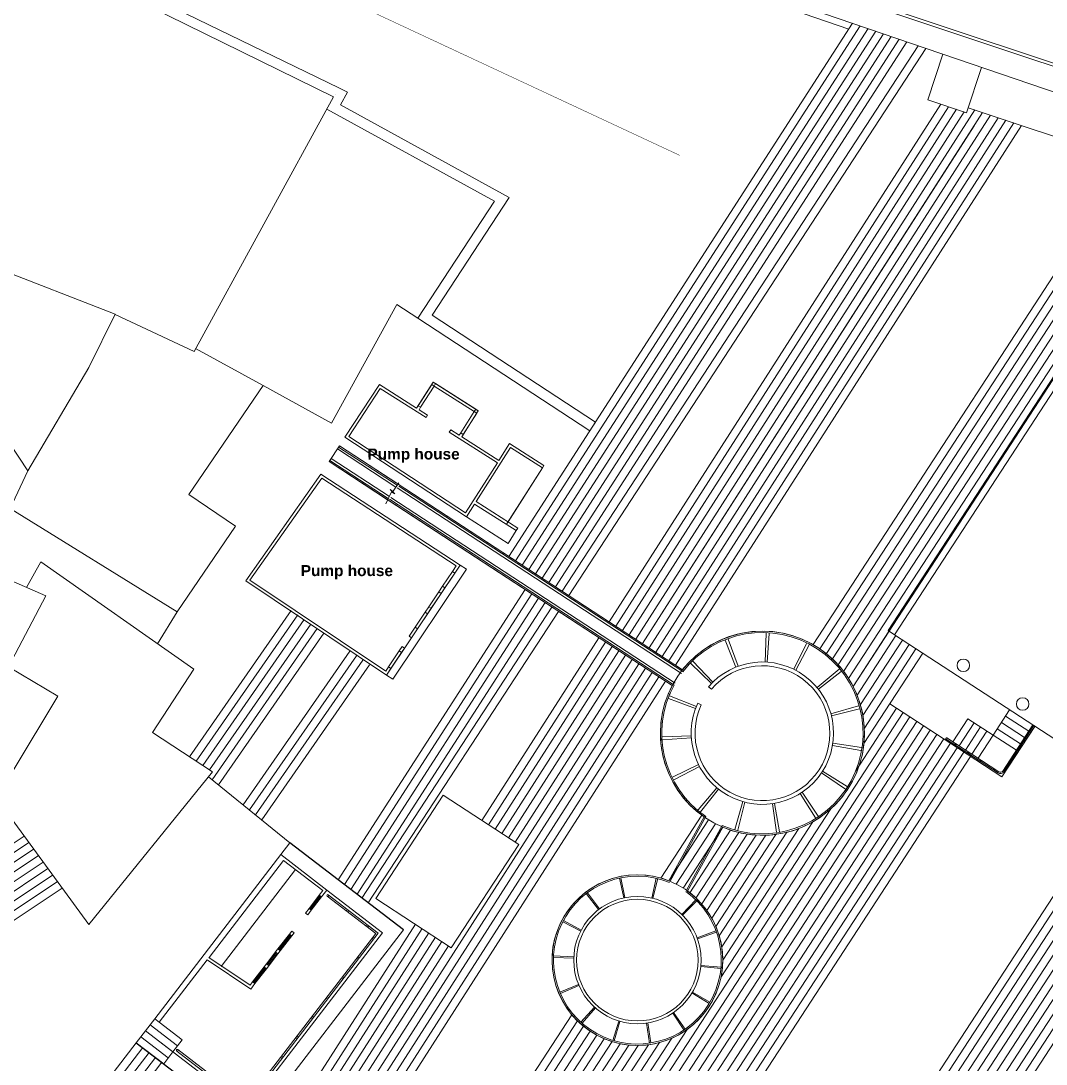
# Model space of a CAD drawing. Header units: millimetres. Extents: x 4203764 to 12476749, y 34048 to 3000914.
# Drawn here: x 11824106 to 11877294, y 2011205 to 2065318 of the extents above; entities that cross this region are included whole.
import ezdxf

# ---------------------------------------------------------------- set-up
doc = ezdxf.new("R2010")
doc.units = ezdxf.units.MM
doc.header["$MEASUREMENT"] = 0
for name, color, linetype, lineweight in [('2', 240, 'Continuous', 25), ('BANK SYMBOL', 7, 'Continuous', 25), ('building property', 253, 'Continuous', 15), ('outer profile and ghats', 1, 'Continuous', 9), ('streets', 254, 'Continuous', 9), ('wall', 22, 'Continuous', 9)]:
    doc.layers.add(name, color=color, linetype=linetype, lineweight=lineweight)
doc.styles.get("Standard").update_dxf_attribs({"font": 'arial.ttf'})

msp = doc.modelspace()

# ---------------------------------------------------------------- linework, layer by layer
at = {"layer": '2', "const_width": 23.31871}
msp.add_lwpolyline([(11793480.62484, 2088368.74618), (11804517.09724, 2087595.4793), (11826504.95018, 2073164.73233), (11858280.66024, 2058344.21718)], dxfattribs=at)
at = {"layer": 'BANK SYMBOL'}
for points in [[(11843957.30639, 2018164.96457), (11838064.5549, 2022692.0063)], [(11830095.20023, 2012318.47113), (11835987.95172, 2007791.42939)]]:
    msp.add_lwpolyline(points, dxfattribs=at)
at = {"layer": 'building property'}
for p, q in [((11881719.06215, 2053061.66159), (11869094.15183, 2033690.86008)), ((11882046.90377, 2052847.99098), (11869421.99344, 2033477.18946)), ((11845417.14998, 2046457.7625), (11845497.5913, 2046584.37833)), ((11845497.5913, 2046584.37833), (11845624.20713, 2046503.93701)), ((11842707.87129, 2046455.88878), (11844637.2189, 2045230.13944)), ((11842752.25145, 2046249.97161), (11845125.49633, 2044742.20633)), ((11845417.14998, 2046457.7625), (11844717.66023, 2045356.75527)), ((11844844.27606, 2045276.31395), (11845543.76581, 2046377.32118)), ((11845417.14998, 2046457.7625), (11845543.76581, 2046377.32118)), ((11845543.76581, 2046377.32118), (11845624.20713, 2046503.93701)), ((11845543.76581, 2046377.32118), (11847629.29322, 2045052.348)), ((11845624.20713, 2046503.93701), (11847709.73454, 2045178.96383)), ((11844717.66023, 2045356.75527), (11844637.2189, 2045230.13944)), ((11844717.66023, 2045356.75527), (11844844.27606, 2045276.31395)), ((11844844.27606, 2045276.31395), (11844763.83473, 2045149.69812)), ((11844763.83473, 2045149.69812), (11845205.93765, 2044868.82216)), ((11846929.80346, 2043951.34077), (11847629.29322, 2045052.348)), ((11847755.90905, 2044971.90668), (11847056.4193, 2043870.89945)), ((11847629.29322, 2045052.348), (11847709.73454, 2045178.96383)), ((11847755.90905, 2044971.90668), (11847629.29322, 2045052.348)), ((11847836.35037, 2045098.52251), (11847709.73454, 2045178.96383)), ((11847755.90905, 2044971.90668), (11847836.35037, 2045098.52251)), ((11845205.93765, 2044868.82216), (11845125.49633, 2044742.20633)), ((11846407.25923, 2044105.60089), (11846326.81791, 2043978.98506)), ((11846326.81791, 2043978.98506), (11848824.88427, 2042391.91844)), ((11846407.25923, 2044105.60089), (11846849.36214, 2043824.72494)), ((11846929.80346, 2043951.34077), (11846849.36214, 2043824.72494)), ((11847056.4193, 2043870.89945), (11846929.80346, 2043951.34077)), ((11847056.4193, 2043870.89945), (11846975.97797, 2043744.28362)), ((11846975.97797, 2043744.28362), (11848905.32559, 2042518.53427)), ((11840098.41986, 2042458.10708), (11840633.15708, 2043277.34542)), ((11843554.71506, 2041136.71703), (11840526.20964, 2043113.49775)), ((11843620.66599, 2041237.75642), (11840592.16056, 2043214.53714)), ((11858427.54973, 2031662.50332), (11840633.15708, 2043277.34542)), ((11851159.02696, 2042137.41993), (11849507.51611, 2043186.65456)), ((11857892.81251, 2030843.26498), (11840098.41986, 2042458.10708)), ((11843167.92181, 2040544.13463), (11840139.41638, 2042520.91535)), ((11843233.87274, 2040645.17402), (11840205.36731, 2042621.95474)), ((11851239.46828, 2042264.03576), (11851159.02696, 2042137.41993)), ((11839673.95548, 2041807.81102), (11835769.40711, 2036277.58775)), ((11851159.02696, 2042137.41993), (11849297.7541, 2039207.74891)), ((11843423.32891, 2040931.63332), (11843717.40249, 2041356.62888)), ((11843041.29137, 2040259.79843), (11843338.22987, 2040887.79387)), ((11843501.38001, 2040786.49647), (11843256.68105, 2041004.14997)), ((11843256.68105, 2041004.14997), (11843423.32891, 2040931.63332)), ((11843338.22987, 2040887.79387), (11843501.38001, 2040786.49647)), ((11849805.82171, 2038884.96439), (11847646.24326, 2040256.98354)), ((11849886.26303, 2039011.58022), (11847726.68458, 2040383.59937)), ((11849381.22617, 2038216.64472), (11847221.64772, 2039588.66387)), ((11849381.22617, 2038216.64472), (11847221.64772, 2039588.66387)), ((11849805.82171, 2038884.96439), (11849886.26303, 2039011.58022)), ((11849805.82171, 2038884.96439), (11849381.22617, 2038216.64472)), ((11849805.82171, 2038884.96439), (11849381.22617, 2038216.64472)), ((11843400.47719, 2031166.59316), (11847225.92887, 2036872.70089)), ((11846900.88998, 2037090.61136), (11847225.92887, 2036872.70089)), ((11835769.40711, 2036277.58775), (11843073.1359, 2031381.06934)), ((11845982.71265, 2035990.42787), (11846497.73534, 2036758.64432)), ((11846107.3109, 2035906.89553), (11846622.33358, 2036675.11198)), ((11846497.73534, 2036758.64432), (11846622.33358, 2036675.11198)), ((11845982.71265, 2035990.42787), (11846107.3109, 2035906.89553)), ((11845273.70005, 2034932.85281), (11845788.72273, 2035701.06926)), ((11845398.2983, 2034849.32047), (11845913.32098, 2035617.53692)), ((11845788.72273, 2035701.06926), (11845913.32098, 2035617.53692)), ((11838128.25286, 2034737.54059), (11832857.51057, 2027152.16101)), ((11844564.68745, 2033875.27775), (11845079.71013, 2034643.4942)), ((11845079.71013, 2034643.4942), (11845204.30838, 2034559.96186)), ((11845273.70005, 2034932.85281), (11845398.2983, 2034849.32047)), ((11838466.64568, 2034502.40649), (11833202.71867, 2026926.8351)), ((11838805.03851, 2034267.27239), (11833547.92677, 2026701.5092)), ((11844689.28569, 2033791.74541), (11845204.30838, 2034559.96186)), ((11839143.43134, 2034032.1383), (11833893.13488, 2026476.1833)), ((11839481.82416, 2033797.0042), (11834033.47692, 2025956.02475)), ((11839820.21699, 2033561.8701), (11834354.58671, 2025696.01781)), ((11839820.21699, 2033561.8701), (11834354.58671, 2025696.01781)), ((11844564.68745, 2033875.27775), (11844689.28569, 2033791.74541)), ((11869094.15183, 2033690.86008), (11869421.99344, 2033477.18946)), ((11844248.22727, 2033403.24046), (11844372.82552, 2033319.70812)), ((11869421.99344, 2033477.18946), (11882388.42306, 2025026.32536)), ((11841173.7883, 2032621.33371), (11835639.02587, 2024655.99001)), ((11843182.43631, 2031813.48882), (11843734.67686, 2032637.22007)), ((11843307.03455, 2031729.95648), (11843859.2751, 2032553.68772)), ((11843734.67686, 2032637.22007), (11843859.2751, 2032553.68772)), ((11843885.04317, 2032861.50897), (11844009.64141, 2032777.97662)), ((11841512.18112, 2032386.19961), (11835960.13566, 2024395.98307)), ((11841850.57395, 2032151.06552), (11836281.24545, 2024135.97612)), ((11842188.96678, 2031915.93142), (11836602.35525, 2023875.96917)), ((11843073.1359, 2031381.06934), (11843307.03455, 2031729.95648)), ((11843182.43631, 2031813.48882), (11843307.03455, 2031729.95648)), ((11843073.1359, 2031381.06934), (11843400.47719, 2031166.59316)), ((11859773.56391, 2030777.41052), (11859928.13311, 2030657.05398)), ((11859225.35592, 2029926.10797), (11859402.58127, 2029843.1902)), ((11872292.07207, 2027869.80649), (11869182.09602, 2029896.73184)), ((11874545.54541, 2028269.51168), (11875400.22785, 2029580.87814)), ((11875186.55724, 2029253.03652), (11876388.64316, 2028469.57762)), ((11872450.72004, 2027922.1082), (11873234.17894, 2029124.19412)), ((11872778.56165, 2027708.43759), (11873562.02056, 2028910.52351)), ((11873106.40327, 2027494.76697), (11873889.86218, 2028696.8529)), ((11873234.17894, 2029124.19412), (11874545.54541, 2028269.51168)), ((11874972.88663, 2028925.19491), (11876174.97255, 2028141.736)), ((11875002.22942, 2026103.46277), (11876711.59431, 2028726.19569)), ((11873434.24488, 2027281.09636), (11874217.70379, 2028483.18229)), ((11873762.0865, 2027067.42575), (11874545.54541, 2028269.51168)), ((11874545.54541, 2028269.51168), (11875747.63133, 2027486.05277)), ((11874759.21602, 2028597.35329), (11875961.30194, 2027813.89438)), ((11872292.07207, 2027869.80649), (11875002.22942, 2026103.46277)), ((11838064.5549, 2022692.0063), (11833837.99373, 2026114.31014)), ((11859549.48963, 2024026.20399), (11857725.63185, 2020716.29586)), ((11860517.80942, 2023492.631), (11858693.95165, 2020182.72287)), ((11813728.52706, 2016021.53714), (11824272.25316, 2023030.6635)), ((11813990.20481, 2015694.26291), (11824519.00259, 2022693.46541)), ((11814251.88256, 2015366.98868), (11824765.75203, 2022356.26732)), ((11814513.56031, 2015039.71445), (11825012.50146, 2022019.06923)), ((11814775.23807, 2014712.44022), (11825259.25089, 2021681.87114)), ((11831048.8069, 2013559.76013), (11837587.75157, 2022071.3618)), ((11833868.815, 2016738.04146), (11837734.27799, 2021769.63032)), ((11837587.75157, 2022071.3618), (11839978.62883, 2020234.59655)), ((11837734.27799, 2021769.63032), (11839768.28466, 2020207.02699)), ((11815036.91582, 2014385.16599), (11825506.00032, 2021344.67305)), ((11834489.45951, 2016261.23813), (11838354.92249, 2021292.82699)), ((11815298.59357, 2014057.89177), (11825752.74975, 2021007.47496)), ((11815560.27132, 2013730.61754), (11825999.49919, 2020670.27686)), ((11815821.94908, 2013403.34331), (11826246.24862, 2020333.07877)), ((11839585.97934, 2019969.72413), (11839768.28466, 2020207.02699)), ((11839704.9362, 2019878.33682), (11839978.62883, 2020234.59655)), ((11839585.97934, 2019969.72413), (11839704.9362, 2019878.33682)), ((11838872.04167, 2019040.40703), (11839054.34699, 2019277.70989)), ((11838872.04167, 2019040.40703), (11838990.99853, 2018949.01972)), ((11838990.99853, 2018949.01972), (11839173.30386, 2019186.32259)), ((11839054.34699, 2019277.70989), (11839173.30386, 2019186.32259)), ((11838037.63583, 2017954.27915), (11838156.83667, 2018109.44028)), ((11838037.63583, 2017954.27915), (11838156.5927, 2017862.89184)), ((11838156.5927, 2017862.89184), (11838275.79353, 2018018.05297)), ((11838156.83667, 2018109.44028), (11838275.79353, 2018018.05297)), ((11837322.43083, 2017023.3124), (11837441.63166, 2017178.47352)), ((11837322.43083, 2017023.3124), (11837441.38769, 2016931.92509)), ((11837441.38769, 2016931.92509), (11837560.58853, 2017087.08622)), ((11837441.63166, 2017178.47352), (11837560.58853, 2017087.08622)), ((11831286.72062, 2013376.98552), (11833777.26766, 2016618.87627)), ((11836028.16032, 2015092.35784), (11833777.26766, 2016618.87627)), ((11835995.33996, 2015295.86716), (11833861.46434, 2016743.02656)), ((11836726.42666, 2016247.50677), (11836845.62749, 2016402.66789)), ((11836726.42666, 2016247.50677), (11836845.38352, 2016156.11946)), ((11836845.38352, 2016156.11946), (11836964.58436, 2016311.28059)), ((11836845.62749, 2016402.66789), (11836964.58436, 2016311.28059)), ((11835995.33996, 2015295.86716), (11836130.42249, 2015471.70114)), ((11836119.70766, 2015211.52302), (11836035.51098, 2015087.37274)), ((11836119.70766, 2015211.52302), (11836249.37935, 2015380.31383)), ((11836130.42249, 2015471.70114), (11836249.37935, 2015380.31383)), ((11831286.72062, 2013376.98552), (11831048.8069, 2013559.76013)), ((11832229.34864, 2012159.35016), (11830810.40523, 2013249.43788)), ((11832229.34864, 2012159.35016), (11830810.40523, 2013249.43788)), ((11832467.75031, 2012469.67241), (11831286.72062, 2013376.98552)), ((11832467.75031, 2012469.67241), (11831286.72062, 2013376.98552)), ((11830572.00356, 2012939.11563), (11830095.20023, 2012318.47113)), ((11831752.54531, 2011538.70566), (11830333.60189, 2012628.79338)), ((11831752.54531, 2011538.70566), (11830333.60189, 2012628.79338)), ((11831990.94697, 2011849.02791), (11830572.00356, 2012939.11563)), ((11831990.94697, 2011849.02791), (11830572.00356, 2012939.11563)), ((11831990.94697, 2011849.02791), (11832467.75031, 2012469.67241)), ((11831990.94697, 2011849.02791), (11832467.75031, 2012469.67241)), ((11820738.33512, 2000138.84388), (11830095.20023, 2012318.47113)), ((11821069.34552, 1999884.54877), (11830426.21063, 2012064.17601)), ((11831514.14364, 2011228.3834), (11830095.20023, 2012318.47113)), ((11831514.14364, 2011228.3834), (11830095.20023, 2012318.47113)), ((11821400.35592, 1999630.25365), (11830757.22103, 2011809.8809)), ((11821731.36632, 1999375.95854), (11831088.23143, 2011555.58579)), ((11831514.14364, 2011228.3834), (11831990.94697, 2011849.02791)), ((11831514.14364, 2011228.3834), (11831990.94697, 2011849.02791)), ((11822062.37672, 1999121.66343), (11831419.24183, 2011301.29068))]:
    msp.add_line(p, q, dxfattribs=at)
at = {"layer": 'building property', "ltscale": 50}
for p, q in [((11840098.41986, 2042458.10708), (11840633.15708, 2043277.34542)), ((11843661.66251, 2041300.56469), (11840633.15708, 2043277.34542)), ((11843126.92529, 2040481.32635), (11840098.41986, 2042458.10708)), ((11851159.02696, 2042137.41993), (11849378.19543, 2039334.36474)), ((11858444.17973, 2031562.08078), (11843714.40181, 2041176.57272)), ((11858427.54973, 2031662.50332), (11843735.93628, 2041252.08436)), ((11858050.52104, 2030973.97963), (11843300.7968, 2040601.49103)), ((11858371.36336, 2031465.52264), (11843623.85536, 2041091.58744)), ((11857892.81251, 2030843.26498), (11843209.04511, 2040427.72471)), ((11857991.43556, 2030868.45899), (11843227.25088, 2040505.40907)), ((11843400.47719, 2031166.59316), (11847225.92887, 2036872.70089)), ((11846900.88998, 2037090.61136), (11847225.92887, 2036872.70089)), ((11861202.22944, 2031799.51118), (11860646.06441, 2033189.09305)), ((11861308.77458, 2031840.27463), (11860795.44644, 2033246.24212)), ((11862715.29423, 2032061.44804), (11862772.40606, 2033557.10694)), ((11862829.20805, 2032055.35148), (11862932.11796, 2033548.55607)), ((11864204.08702, 2031685.32037), (11864864.60055, 2033028.44329)), ((11864305.67278, 2031633.41797), (11865007.02667, 2032955.671)), ((11859926.51529, 2030944.80106), (11858853.23939, 2031988.03457)), ((11860007.26913, 2031025.37613), (11858966.46204, 2032101.00199)), ((11865411.182, 2030736.16407), (11866560.88845, 2031694.51285)), ((11865482.8746, 2030647.43021), (11866661.40203, 2031570.10214)), ((11843073.1359, 2031381.06934), (11843400.47719, 2031166.59316)), ((11859108.73435, 2029645.10482), (11857703.92673, 2030161.60542)), ((11859149.73382, 2029751.55936), (11857761.41278, 2030310.85809)), ((11866127.86149, 2029378.09688), (11867567.96616, 2029785.96432)), ((11866157.26463, 2029267.87446), (11867609.18749, 2029631.42692)), ((11858884.44429, 2028239.0788), (11857388.66262, 2028185.34258)), ((11858890.28837, 2028125.15175), (11857396.85303, 2028025.61179)), ((11866212.2347, 2027733.28843), (11867686.50234, 2027474.8599)), ((11866230.20509, 2027845.94096), (11867711.7008, 2027632.80306)), ((11859257.27151, 2026749.45608), (11857912.66345, 2026091.97638)), ((11859308.94865, 2026647.75554), (11857985.11413, 2025949.38639)), ((11865638.27999, 2026309.016), (11866879.97814, 2025473.29111)), ((11865700.51667, 2026404.61998), (11866967.23935, 2025607.33023)), ((11860203.75026, 2025540.2605), (11859242.81077, 2024392.72154)), ((11860292.32501, 2025468.37143), (11859366.99433, 2024291.92745)), ((11864534.64248, 2025241.3268), (11865329.07025, 2023972.80998)), ((11864630.38416, 2025303.35144), (11865463.30596, 2024059.76848)), ((11861560.22578, 2024820.57297), (11861149.11001, 2023381.39466)), ((11861670.38277, 2024790.92562), (11861303.55399, 2023339.82468)), ((11863092.15112, 2024714.83399), (11863301.94474, 2023232.86333)), ((11863204.8432, 2024732.55467), (11863459.94436, 2023257.70529)), ((11859549.48963, 2024026.20399), (11857725.63185, 2020716.29586)), ((11859647.98905, 2024049.54632), (11857795.56425, 2020687.7952)), ((11860484.92669, 2023588.3688), (11858632.50189, 2020226.61768)), ((11860517.80942, 2023492.631), (11858693.95165, 2020182.72287)), ((11855385.79819, 2019830.60437), (11855162.59477, 2020854.83449)), ((11855441.53072, 2019842.24782), (11855235.87876, 2020870.80477)), ((11856832.71627, 2019821.72764), (11857068.46957, 2020843.14209)), ((11856888.08115, 2019808.44549), (11857141.5521, 2020826.27386)), ((11854073.77257, 2019220.49003), (11853434.39979, 2020051.19428)), ((11854119.18901, 2019254.82705), (11853493.83695, 2020096.9416)), ((11858394.18016, 2018970.139), (11859125.22366, 2019721.43289)), ((11858434.64249, 2018930.08297), (11859178.97898, 2019669.12649)), ((11853148.1504, 2018108.3415), (11852215.17391, 2018586.27662)), ((11853174.54457, 2018158.78982), (11852249.37032, 2018653.03139)), ((11859185.14896, 2017758.52062), (11860167.08465, 2018125.49393)), ((11859204.62065, 2017705.01792), (11860193.34171, 2018055.23612)), ((11852788.68262, 2016764.24283), (11851741.03904, 2016815.86695)), ((11852786.37039, 2016707.35401), (11851738.63871, 2016740.90141)), ((11859377.4356, 2016268.4297), (11860421.00668, 2016162.6869)), ((11859382.68723, 2016325.12278), (11860427.28127, 2016237.42794)), ((11853035.57162, 2015338.51616), (11852066.28852, 2014937.62664)), ((11853057.78458, 2015286.09222), (11852096.14441, 2014868.82097)), ((11858919.9593, 2014895.70752), (11859818.33126, 2014354.27427)), ((11858948.92751, 2014944.72311), (11859855.93468, 2014419.17093)), ((11853867.88376, 2014154.91688), (11853162.76952, 2013378.36293)), ((11853910.36376, 2014117.00733), (11853219.15835, 2013328.90696)), ((11857919.88845, 2013849.9977), (11858500.84634, 2012976.66497)), ((11857967.02013, 2013881.93967), (11858562.57015, 2013019.27677)), ((11855126.06755, 2013440.33709), (11854820.29024, 2012436.98154)), ((11855180.67132, 2013424.20905), (11854892.40247, 2012416.35581)), ((11856568.93332, 2013331.75936), (11856721.10944, 2012293.94216)), ((11856625.19349, 2013340.50454), (11856795.12138, 2012306.10055))]:
    msp.add_line(p, q, dxfattribs=at)
at = {"layer": 'building property', "ltscale": 20}
for p, q in [((11869421.99344, 2033477.18946), (11882388.42306, 2025026.32536)), ((11872292.07207, 2027869.80649), (11869182.09602, 2029896.73184)), ((11875002.22942, 2026103.46277), (11876711.59431, 2028726.19569)), ((11875045.55708, 2026408.83791), (11876602.31378, 2028797.41923)), ((11875100.19735, 2026373.22614), (11876656.95404, 2028761.80746)), ((11876443.28343, 2028433.96585), (11876497.9237, 2028398.35408)), ((11872109.1981, 2028066.84473), (11874803.68959, 2026310.71123)), ((11872144.80986, 2028121.485), (11874839.30136, 2026365.3515)), ((11872292.07207, 2027869.80649), (11875002.22942, 2026103.46277)), ((11872379.4965, 2027812.82766), (11872415.10827, 2027867.46793)), ((11872707.33812, 2027599.15705), (11872742.94988, 2027653.79732)), ((11876015.94221, 2027778.28262), (11876070.58248, 2027742.67085)), ((11876229.61282, 2028106.12423), (11876284.25309, 2028070.51246)), ((11873035.17973, 2027385.48644), (11873070.7915, 2027440.12671)), ((11873363.02135, 2027171.81583), (11873398.63312, 2027226.45609)), ((11875802.2716, 2027450.441), (11875856.91187, 2027414.82923)), ((11873690.86296, 2026958.14521), (11873726.47473, 2027012.78548)), ((11838064.5549, 2022692.0063), (11833837.99373, 2026114.31014)), ((11839054.34699, 2019277.70989), (11839585.97934, 2019969.72413)), ((11839090.55126, 2019249.89637), (11839622.1836, 2019941.9106)), ((11839137.09959, 2019214.13611), (11839668.73194, 2019906.15035)), ((11839173.30386, 2019186.32259), (11839704.9362, 2019878.33682)), ((11837441.63166, 2017178.47352), (11838037.63583, 2017954.27915)), ((11837477.83593, 2017150.65999), (11838073.8401, 2017926.46562)), ((11837524.38426, 2017114.89974), (11838120.38843, 2017890.70537)), ((11837560.58853, 2017087.08622), (11838156.5927, 2017862.89184)), ((11836845.62749, 2016402.66789), (11837322.43083, 2017023.3124)), ((11836881.83176, 2016374.85436), (11837358.63509, 2016995.49887)), ((11836928.3801, 2016339.09411), (11837405.18343, 2016959.73862)), ((11836964.58436, 2016311.28059), (11837441.38769, 2016931.92509)), ((11836130.42249, 2015471.70114), (11836726.42666, 2016247.50677)), ((11836166.62675, 2015443.88761), (11836762.63092, 2016219.69324)), ((11836213.17509, 2015408.12736), (11836809.17926, 2016183.93299)), ((11836249.37935, 2015380.31383), (11836845.38352, 2016156.11946))]:
    msp.add_line(p, q, dxfattribs=at)
at = {"layer": 'building property'}
for points in [[(11864683.08124, 2103569.5826), (11873888.81244, 2101139.70719), (11873890.14366, 2097771.01416), (11880363.23714, 2095861.61239), (11883826.66144, 2097501.80523), (11892852.5168, 2094865.04535), (11881763.49133, 2061604.64558), (11853800.23672, 2070927.60154)], [(11846011.12636, 2025163.50857), (11849930.83041, 2022605.02036), (11846433.02123, 2017246.2398), (11842513.31717, 2019804.728)]]:
    msp.add_lwpolyline(points, close=True, dxfattribs=at)
at = {"layer": 'building property', "ltscale": 20}
for points in [[(11864683.08124, 2103569.5826), (11873888.81244, 2101139.70719), (11873890.14366, 2097771.01416), (11880363.23714, 2095861.61239), (11883826.66144, 2097501.80523), (11892852.5168, 2094865.04535), (11881763.49133, 2061604.64558), (11853800.23672, 2070927.60154)], [(11864780.87505, 2103388.62415), (11873738.85018, 2101024.14457), (11873740.18005, 2097658.85177), (11880375.7037, 2095701.53713), (11883839.33102, 2097341.82612), (11892660.94676, 2094764.73159), (11881668.62942, 2061794.39796), (11853989.98911, 2071022.46345)]]:
    msp.add_lwpolyline(points, close=True, dxfattribs=at)
at = {"layer": 'building property'}
for points in [[(11892852.5168, 2094865.04535), (11894089.97026, 2094452.47806), (11882588.3775, 2059954.62483), (11853459.02544, 2069904.17313), (11853800.23672, 2070927.60154)], [(11821223.87407, 2070772.78405), (11840329.07376, 2061373.10505), (11833090.41718, 2048176.54454), (11829002.78598, 2050096.21766)], [(11849418.24247, 2037543.10196), (11867251.75663, 2065193.06782)], [(11849763.31079, 2037317.8673), (11867653.57486, 2065055.82104)], [(11850108.37911, 2037092.63263), (11868055.39309, 2064918.57425)], [(11850453.44743, 2036867.39797), (11868457.21133, 2064781.32747)], [(11850798.51575, 2036642.1633), (11868859.02956, 2064644.08068)], [(11851143.58407, 2036416.92864), (11869260.84779, 2064506.8339)], [(11851488.6524, 2036191.69397), (11869662.66602, 2064369.58711)], [(11851833.72072, 2035966.45931), (11870064.48425, 2064232.34033)], [(11870656.69789, 2064030.06126), (11852187.96298, 2035735.23658)], [(11871059.06778, 2063892.62605), (11852533.02617, 2035510.00527)], [(11873946.43357, 2062906.40482), (11873162.79706, 2060555.96713), (11871149.87153, 2061229.47449), (11871937.70929, 2063592.51343)], [(11853621.16807, 2044059.52651), (11844696.59537, 2049894.64762), (11848669.56363, 2055971.13574), (11839980.36573, 2060737.38673)], [(11854622.4196, 2034146.20628), (11871829.66327, 2061002.02209)], [(11854967.49513, 2033920.9669), (11872232.66052, 2060867.18272)], [(11855312.57067, 2033695.72753), (11872635.65777, 2060732.34335)], [(11856002.72174, 2033245.24878), (11873593.5575, 2060699.74726)], [(11882167.14115, 2058691.1694), (11880691.25773, 2058333.37225), (11873249.02964, 2060814.61293)], [(11855657.64621, 2033470.48815), (11873038.65502, 2060597.50398)], [(11856347.79728, 2033020.00941), (11873996.80816, 2060565.30339)], [(11856692.87281, 2032794.77003), (11874400.05881, 2060430.85952)], [(11857037.94835, 2032569.53066), (11874803.30947, 2060296.41565)], [(11857383.02389, 2032344.29128), (11875206.56013, 2060161.97178)], [(11856347.79728, 2033020.00941), (11873555.04095, 2059875.82522)], [(11857728.09942, 2032119.05191), (11875609.81079, 2060027.52791)], [(11858073.17496, 2031893.81254), (11876013.06145, 2059893.08404)], [(11865558.0985, 2032745.46142), (11882986.62591, 2059486.60542)], [(11865894.00483, 2032496.38552), (11883355.72207, 2059288.45375)], [(11866211.64105, 2032219.27722), (11883724.81823, 2059090.30207)], [(11865204.184, 2032966.90679), (11881932.95776, 2058634.39653)], [(11866510.37817, 2031913.17143), (11884093.91439, 2058892.15039)], [(11866789.15515, 2031576.44015), (11884463.01055, 2058693.99871)], [(11867046.3578, 2031206.6067), (11884832.10672, 2058495.84704)], [(11867396.05552, 2030978.69138), (11885201.20288, 2058297.69536)], [(11824471.5807, 2041973.03386), (11827631.00084, 2047344.57369), (11828994.8992, 2050099.27436), (11822661.78844, 2052553.8183), (11817814.19652, 2050544.78048)], [(11836679.3336, 2046400.7266), (11840228.20158, 2044451.78622), (11843608.10717, 2050606.32992), (11844696.59537, 2049894.64762)], [(11839976.5176, 1959802.10279), (11899253.96622, 2050753.37786)], [(11840368.80081, 1959639.52774), (11899623.06239, 2050555.22618)], [(11840368.80081, 1959639.52774), (11899623.06239, 2050555.22618)], [(11840761.08401, 1959476.95268), (11899992.15855, 2050357.07451)], [(11841153.36722, 1959314.37762), (11900361.25471, 2050158.92283)], [(11841545.65042, 1959151.80256), (11900730.35087, 2049960.77115)], [(11841937.93363, 1958989.2275), (11901099.44703, 2049762.61947)], [(11842330.21683, 1958826.65244), (11901468.54319, 2049564.4678)], [(11842722.50004, 1958664.07738), (11901837.63936, 2049366.31612)], [(11832218.03218, 2034668.45781), (11835245.85986, 2039101.50485), (11832823.78536, 2040755.81263), (11836679.3336, 2046400.7266), (11833171.71105, 2048324.74877)], [(11819830.97671, 2045678.50705), (11821549.97029, 2046390.9274), (11824471.5807, 2041973.03386), (11823557.75455, 2040023.96827), (11832218.03218, 2034668.45781), (11831193.3765, 2033011.50975)], [(11847646.24326, 2040256.98354), (11847221.64772, 2039588.66387), (11840915.90773, 2043722.3036), (11842707.87129, 2046455.88878)], [(11848824.88427, 2042391.91844), (11847176.62958, 2039797.54117), (11841123.60279, 2043765.51829), (11842752.25145, 2046249.97161)], [(11851239.46828, 2042264.03576), (11849461.3416, 2043393.71171), (11848905.32559, 2042518.53427)], [(11849507.51611, 2043186.65456), (11847726.68458, 2040383.59937)], [(11846622.33358, 2036675.11198), (11846900.88998, 2037090.61136), (11839673.95548, 2041807.81102)], [(11846497.73534, 2036758.64432), (11846691.72525, 2037048.00293), (11839713.07827, 2041603.13917), (11835980.58685, 2036316.60946), (11843032.07, 2031589.19992), (11843182.43631, 2031813.48882)], [(11821635.80062, 2037131.17804), (11818297.2954, 2031088.20401), (11823713.68747, 2026429.63807), (11826016.22796, 2030285.70136), (11823464.0595, 2031809.65747), (11825398.19226, 2035493.02188), (11821635.80062, 2037131.17804)], [(11834048.75759, 2026374.60449), (11830929.34364, 2028410.72346), (11833071.2417, 2031692.19511), (11825148.95165, 2037258.08619), (11824405.25954, 2035925.34765)], [(11840563.03959, 2020772.57283), (11850268.247, 2035820.00829)], [(11845788.72273, 2035701.06926), (11845982.71265, 2035990.42787)], [(11845913.32098, 2035617.53692), (11846107.3109, 2035906.89553)], [(11840890.91704, 2020520.68457), (11850613.31532, 2035594.77362)], [(11841218.79448, 2020268.79632), (11850958.38364, 2035369.53896)], [(11841546.67193, 2020016.90807), (11851303.45196, 2035144.3043)], [(11851653.22576, 2034915.99824), (11841800.79155, 2019821.68345)], [(11851998.28895, 2034690.76693), (11842128.52654, 2019569.90464)], [(11845079.71013, 2034643.4942), (11845273.70005, 2034932.85281)], [(11845204.30838, 2034559.96186), (11845398.2983, 2034849.32047)], [(11867279.60562, 2030800.01859), (11869466.72496, 2034155.78537)], [(11844248.22727, 2033403.24046), (11844564.68745, 2033875.27775)], [(11844372.82552, 2033319.70812), (11844689.28569, 2033791.74541)], [(11848024.8058, 2023849.12998), (11854094.61303, 2033322.44413)], [(11848369.88133, 2023623.8906), (11854439.68857, 2033097.20476)], [(11867485.36973, 2030351.26135), (11869492.67002, 2033431.12604)], [(11867658.24499, 2029852.0417), (11869842.36774, 2033203.21072)], [(11843734.67686, 2032637.22007), (11843885.04317, 2032861.50897)], [(11843859.2751, 2032553.68772), (11844009.64141, 2032777.97662)], [(11848714.95687, 2023398.65123), (11854784.7641, 2032871.96538)], [(11849060.03241, 2023173.41185), (11855129.83964, 2032646.72601)], [(11867789.41453, 2029288.83165), (11870192.06547, 2032975.2954)], [(11867843.02096, 2027842.14637), (11870891.46091, 2032519.46476)], [(11867862.85265, 2028637.04243), (11870541.76319, 2032747.38008)], [(11828739.31013, 1989166.88021), (11856165.06625, 2031971.00789)], [(11849405.10794, 2022948.17248), (11855474.91517, 2032421.48664)], [(11849750.18348, 2022722.93311), (11855819.99071, 2032196.24726)], [(11849750.18348, 2022722.93311), (11855819.99071, 2032196.24726)], [(11829138.0889, 1989025.45696), (11856510.14178, 2031745.76851)], [(11829536.86768, 1988884.0337), (11856855.21732, 2031520.52914)], [(11828961.50009, 1986458.42535), (11857545.36839, 2031070.05039)], [(11829568.16575, 1988169.07325), (11857200.29286, 2031295.28976)], [(11837476.67501, 1979721.16049), (11869881.49147, 2029440.9012)], [(11867418.80975, 2026426.79796), (11869531.79375, 2029668.81652)], [(11837826.37273, 1979493.24517), (11870231.18919, 2029212.98588)], [(11838176.07045, 1979265.32985), (11870580.88692, 2028985.07057)], [(11838525.76818, 1979037.41453), (11870930.58464, 2028757.15525)], [(11838875.4659, 1978809.49921), (11871280.28236, 2028529.23993)], [(11839225.16362, 1978581.58389), (11871629.98009, 2028301.32461)], [(11839574.86135, 1978353.66858), (11871979.67781, 2028073.40929)], [(11839924.55907, 1978125.75326), (11872329.37554, 2027845.49397)], [(11840274.25679, 1977897.83794), (11872679.07326, 2027617.57865)], [(11821054.19696, 2027428.33281), (11827627.95871, 2018444.88798), (11834048.75759, 2026374.60449)], [(11840623.95452, 1977669.92262), (11873028.77098, 2027389.66334)], [(11840973.65224, 1977442.0073), (11873378.46871, 2027161.74802)], [(11838799.66799, 1960289.82797), (11881408.07705, 2025665.26539)], [(11839191.95119, 1960127.25291), (11881757.77477, 2025437.35007)], [(11839584.2344, 1959964.67785), (11882107.4725, 2025209.43475)], [(11860423.45018, 2015693.59525), (11866127.43177, 2024445.39565)], [(11857311.93314, 2020857.57524), (11859431.9798, 2024110.43027)], [(11857719.64425, 2020718.67171), (11859777.46073, 2023876.045)], [(11858104.46075, 2020544.64024), (11860140.94985, 2023669.29026)], [(11858467.38053, 2020337.01195), (11860522.70908, 2023490.56793)], [(11858808.76412, 2020096.34), (11860923.36741, 2023340.84308)], [(11860464.42662, 2017285.40202), (11864466.66106, 2023426.15763)], [(11860517.54428, 2016602.43448), (11865185.88819, 2023765.22304)], [(11859128.38577, 2019822.27799), (11861343.98588, 2023221.74372)], [(11859425.40166, 2019513.53126), (11861786.17867, 2023135.74654)], [(11859698.22428, 2019167.66403), (11862252.3263, 2023086.50401)], [(11859944.25528, 2018780.68956), (11862745.95763, 2023079.43061)], [(11860159.35654, 2018346.25861), (11863272.47783, 2023122.81963)], [(11860336.74988, 2017853.97119), (11863840.70373, 2023230.19904)], [(11839978.62883, 2020234.59655), (11842859.85855, 2018021.1234), (11835844.11055, 2008888.87723), (11830572.00356, 2012939.11563), (11831048.8069, 2013559.76013)], [(11840052.32585, 2019988.81546), (11842649.51438, 2017993.55384), (11835816.54099, 2009099.2214), (11832190.48831, 2011884.89662)], [(11839992.72543, 2019911.2349), (11842512.3334, 2017975.5737), (11835798.56084, 2009236.40238), (11832250.08873, 2011962.47718)], [(11826346.63745, 1990015.41974), (11844572.33118, 2018460.75841)], [(11826745.41623, 1989873.99648), (11844917.40671, 2018235.51904)], [(11827144.19501, 1989732.57323), (11845262.48225, 2018010.27966)], [(11827542.97379, 1989591.14998), (11845607.55779, 2017785.04029)], [(11827941.75257, 1989449.72672), (11845952.63332, 2017559.80091)], [(11828340.53135, 1989308.30347), (11846297.70886, 2017334.56154)], [(11828340.53135, 1989308.30347), (11846297.70886, 2017334.56154)], [(11831961.5071, 1981961.61017), (11852689.30521, 2013764.93017)], [(11832366.20732, 1981818.08693), (11852980.98955, 2013448.00306)], [(11832770.90754, 1981674.56369), (11853295.5685, 2013166.20389)], [(11837126.97728, 1979949.07581), (11858669.92898, 2013003.11188)], [(11833175.60776, 1981531.04045), (11853632.04416, 2012918.00155)], [(11833580.30798, 1981387.51721), (11853990.05602, 2012702.84287)], [(11833985.0082, 1981243.99397), (11854369.82982, 2012521.07423)], [(11836777.27956, 1980176.99112), (11857876.43943, 2012550.10329)], [(11834389.70842, 1981100.47073), (11854772.20938, 2012373.99033)], [(11834794.40864, 1980956.94749), (11855198.7822, 2012264.02692)], [(11835199.10886, 1980813.42425), (11855652.14665, 2012195.17076)], [(11835603.80908, 1980669.90101), (11856136.44083, 2012173.77107)], [(11836008.5093, 1980526.37777), (11856658.44294, 2012210.22785)], [(11836413.20952, 1980382.85453), (11857230.16164, 2012322.96638)]]:
    msp.add_lwpolyline(points, dxfattribs=at)
at = {"layer": 'building property', "ltscale": 20}
msp.add_lwpolyline([(11872109.1981, 2028066.84473, -1), (11872144.80986, 2028121.485, 1.8462606911)], format="xyb", dxfattribs=at)
at = {"layer": 'building property', "ltscale": 50}
msp.add_lwpolyline([(11846011.12636, 2025163.50857), (11849930.83041, 2022605.02036), (11846433.02123, 2017246.2398), (11842513.31717, 2019804.728)], close=True, dxfattribs=at)
msp.add_lwpolyline([(11837587.75157, 2022071.3618), (11838064.5549, 2022692.0063), (11843957.30639, 2018164.96457), (11835987.95172, 2007791.42939), (11830095.20023, 2012318.47113)], dxfattribs=at)
at = {"layer": 'building property', "ltscale": 20}
for centre, radius in [((11862574.91985, 2028371.27452), 5294.60725), ((11856089.4747, 2016601.59166), 4428.06966)]:
    msp.add_circle(centre, radius, dxfattribs=at)
at = {"layer": 'building property'}
for centre, radius in [((11872998.2363, 2031889.82096), 326.10417), ((11876074.84383, 2029884.64352), 326.10417), ((11876522.7986, 2028615.69254), 32.61042), ((11872596.83496, 2027787.95276), 32.61042), ((11876095.45738, 2027960.00931), 32.61042), ((11873252.51819, 2027360.61153), 32.61042), ((11875668.11616, 2027304.32608), 32.61042), ((11873908.20142, 2026933.27031), 32.61042), ((11874563.88465, 2026505.92909), 32.61042), ((11875240.77494, 2026648.64285), 32.61042), ((11840022.52564, 2019950.02518), 48.91562), ((11856089.4747, 2016601.59166), 3304.79709), ((11856089.4747, 2016601.59166), 3154.78917), ((11841051.38978, 2019159.61159), 48.91562), ((11842080.25392, 2018369.19799), 48.91562), ((11842390.091, 2017736.16075), 48.91562), ((11841599.6774, 2016707.29661), 48.91562), ((11840809.2638, 2015678.43247), 48.91562), ((11840018.85021, 2014649.56833), 48.91562), ((11839228.43661, 2013620.70419), 48.91562), ((11838438.02301, 2012591.84005), 48.91562), ((11832220.28852, 2011923.6869), 48.91562), ((11837647.60942, 2011562.97591), 48.91562)]:
    msp.add_circle(centre, radius, dxfattribs=at)
for centre, radius, start, end in [((11862574.91985, 2028371.27452), 5294.60725, 247.136976526, 141.565536303), ((11862574.91985, 2028371.27452), 3692.84248, 155.099751826, 139.340113671), ((11862574.91985, 2028371.27452), 3497.17998, 155.109434329, 139.18593058), ((11862574.91985, 2028371.27452), 5294.60725, 152.167498329, 235.150881812), ((11862574.91985, 2028371.27452), 5219.60329, 156.008701183, 157.336258191), ((11856089.4747, 2016601.59166), 4428.06966, 68.315418867, 53.972439495)]:
    msp.add_arc(centre, radius, start, end, dxfattribs=at)
at = {"layer": 'building property', "ltscale": 50}
for centre, radius, start, end in [((11862574.91985, 2028371.27452), 5294.60725, 247.136976539, 141.565536354), ((11862574.91985, 2028371.27452), 5219.60329, 246.396046539, 142.351030762), ((11862574.91985, 2028371.27452), 5219.60329, 151.417466282, 235.891811799), ((11862574.91985, 2028371.27452), 5294.60725, 152.167498329, 235.150881819), ((11862574.91985, 2028371.27452), 5219.60329, 156.00870111, 157.336258192), ((11856089.4747, 2016601.59166), 4428.06966, 68.315418861, 53.972439478), ((11856089.4747, 2016601.59166), 4353.0657, 67.445433049, 54.842425254)]:
    msp.add_arc(centre, radius, start, end, dxfattribs=at)
at = {"layer": 'building property', "ltscale": 20}
for radius in [214.27198, 149.05115]:
    msp.add_arc((11874920.68601, 2026490.22256), radius, 236.905721729, 326.905721768, dxfattribs=at)
at = {"layer": 'outer profile and ghats'}
for p, q in [((11838128.25286, 2034737.54059), (11832857.51057, 2027152.16101)), ((11838466.64568, 2034502.40649), (11833202.71867, 2026926.8351)), ((11838805.03851, 2034267.27239), (11833547.92677, 2026701.5092)), ((11839143.43134, 2034032.1383), (11833893.13488, 2026476.1833)), ((11839481.82416, 2033797.0042), (11834033.47692, 2025956.02475)), ((11839820.21699, 2033561.8701), (11834354.58671, 2025696.01781)), ((11839820.21699, 2033561.8701), (11834354.58671, 2025696.01781)), ((11841173.7883, 2032621.33371), (11835639.02587, 2024655.99001)), ((11841512.18112, 2032386.19961), (11835960.13566, 2024395.98307)), ((11841850.57395, 2032151.06552), (11836281.24545, 2024135.97612)), ((11842188.96678, 2031915.93142), (11836602.35525, 2023875.96917)), ((11820738.33512, 2000138.84388), (11830095.20023, 2012318.47113)), ((11821069.34552, 1999884.54877), (11830426.21063, 2012064.17601)), ((11821400.35592, 1999630.25365), (11830757.22103, 2011809.8809)), ((11821731.36632, 1999375.95854), (11831088.23143, 2011555.58579)), ((11822062.37672, 1999121.66343), (11831419.24183, 2011301.29068))]:
    msp.add_line(p, q, dxfattribs=at)
for points in [[(11849418.24247, 2037543.10196), (11867251.75663, 2065193.06782)], [(11849763.31079, 2037317.8673), (11867653.57486, 2065055.82104)], [(11850108.37911, 2037092.63263), (11868055.39309, 2064918.57425)], [(11850453.44743, 2036867.39797), (11868457.21133, 2064781.32747)], [(11850798.51575, 2036642.1633), (11868859.02956, 2064644.08068)], [(11851143.58407, 2036416.92864), (11869260.84779, 2064506.8339)], [(11851488.6524, 2036191.69397), (11869662.66602, 2064369.58711)], [(11851833.72072, 2035966.45931), (11870064.48425, 2064232.34033)], [(11870656.69789, 2064030.06126), (11852187.96298, 2035735.23658)], [(11871059.06778, 2063892.62605), (11852533.02617, 2035510.00527)], [(11854622.4196, 2034146.20628), (11871829.66327, 2061002.02209)], [(11854967.49513, 2033920.9669), (11872232.66052, 2060867.18272)], [(11855312.57067, 2033695.72753), (11872635.65777, 2060732.34335)], [(11856002.72174, 2033245.24878), (11873593.5575, 2060699.74726)], [(11855657.64621, 2033470.48815), (11873038.65502, 2060597.50398)], [(11856347.79728, 2033020.00941), (11873996.80816, 2060565.30339)], [(11856692.87281, 2032794.77003), (11874400.05881, 2060430.85952)], [(11857037.94835, 2032569.53066), (11874803.30947, 2060296.41565)], [(11857383.02389, 2032344.29128), (11875206.56013, 2060161.97178)], [(11856347.79728, 2033020.00941), (11873555.04095, 2059875.82522)], [(11857728.09942, 2032119.05191), (11875609.81079, 2060027.52791)], [(11858073.17496, 2031893.81254), (11876013.06145, 2059893.08404)], [(11865558.0985, 2032745.46142), (11882986.62591, 2059486.60542)], [(11865894.00483, 2032496.38552), (11883355.72207, 2059288.45375)], [(11866211.64105, 2032219.27722), (11883724.81823, 2059090.30207)], [(11865204.184, 2032966.90679), (11881932.95776, 2058634.39653)], [(11866510.37817, 2031913.17143), (11884093.91439, 2058892.15039)], [(11866789.15515, 2031576.44015), (11884463.01055, 2058693.99871)], [(11867046.3578, 2031206.6067), (11884832.10672, 2058495.84704)], [(11840563.03959, 2020772.57283), (11850268.247, 2035820.00829)], [(11840890.91704, 2020520.68457), (11850613.31532, 2035594.77362)], [(11841218.79448, 2020268.79632), (11850958.38364, 2035369.53896)], [(11841546.67193, 2020016.90807), (11851303.45196, 2035144.3043)], [(11851653.22576, 2034915.99824), (11841800.79155, 2019821.68345)], [(11851998.28895, 2034690.76693), (11842128.52654, 2019569.90464)], [(11867279.60562, 2030800.01859), (11869142.9723, 2033659.04136)], [(11867396.05552, 2030978.69138), (11869142.9723, 2033659.04136)], [(11848024.8058, 2023849.12998), (11854094.61303, 2033322.44413)], [(11848369.88133, 2023623.8906), (11854439.68857, 2033097.20476)], [(11867485.36973, 2030351.26135), (11869492.67002, 2033431.12604)], [(11867658.24499, 2029852.0417), (11869842.36774, 2033203.21072)], [(11848714.95687, 2023398.65123), (11854784.7641, 2032871.96538)], [(11849060.03241, 2023173.41185), (11855129.83964, 2032646.72601)], [(11867789.41453, 2029288.83165), (11870192.06547, 2032975.2954)], [(11867843.02096, 2027842.14637), (11870891.46091, 2032519.46476)], [(11867862.85265, 2028637.04243), (11870541.76319, 2032747.38008)], [(11849405.10794, 2022948.17248), (11855474.91517, 2032421.48664)], [(11849750.18348, 2022722.93311), (11855819.99071, 2032196.24726)], [(11849750.18348, 2022722.93311), (11855819.99071, 2032196.24726)], [(11867418.80975, 2026426.79796), (11869531.79375, 2029668.81652)], [(11860423.45018, 2015693.59525), (11866127.43177, 2024445.39565)], [(11857311.93314, 2020857.57524), (11859431.9798, 2024110.43027)], [(11858808.76412, 2020096.34), (11860923.36741, 2023340.84308)], [(11860464.42662, 2017285.40202), (11864466.66106, 2023426.15763)], [(11860517.54428, 2016602.43448), (11865185.88819, 2023765.22304)], [(11859128.38577, 2019822.27799), (11861343.98588, 2023221.74372)], [(11859425.40166, 2019513.53126), (11861786.17867, 2023135.74654)], [(11859698.22428, 2019167.66403), (11862252.3263, 2023086.50401)], [(11859944.25528, 2018780.68956), (11862745.95763, 2023079.43061)], [(11860159.35654, 2018346.25861), (11863272.47783, 2023122.81963)], [(11860336.74988, 2017853.97119), (11863840.70373, 2023230.19904)]]:
    msp.add_lwpolyline(points, dxfattribs=at)
at = {"layer": 'streets'}
for p, q in [((11821457.91112, 2071151.95167), (11840593.81418, 2061841.9131)), ((11867059.56313, 2064895.08148), (11853438.85729, 2069565.8413)), ((11867059.56313, 2064895.08148), (11867059.56313, 2064895.08148)), ((11840593.81418, 2061841.9131), (11841056.79661, 2061616.66194)), ((11840428.64008, 2061502.41338), (11840428.64008, 2061502.41338)), ((11841056.79661, 2061616.66194), (11840694.34203, 2060955.88273)), ((11840694.34203, 2060955.88273), (11849433.60021, 2056162.17238)), ((11849433.60021, 2056162.17238), (11845437.06556, 2050049.64045)), ((11845437.06556, 2050049.64045), (11853913.90675, 2044507.25803)), ((11853913.90675, 2044507.25803), (11853707.29819, 2044191.25891))]:
    msp.add_line(p, q, dxfattribs=at)
at = {"layer": 'wall', "ltscale": 20}
for p, q in [((11881719.06215, 2053061.66159), (11869094.15183, 2033690.86008)), ((11869094.15183, 2033690.86008), (11869421.99344, 2033477.18946))]:
    msp.add_line(p, q, dxfattribs=at)
at = {"layer": 'wall'}
for p, q in [((11845497.5913, 2046584.37833), (11844637.2189, 2045230.13944)), ((11845497.5913, 2046584.37833), (11847836.35037, 2045098.52251)), ((11842707.87129, 2046455.88878), (11844637.2189, 2045230.13944)), ((11847836.35037, 2045098.52251), (11846975.97797, 2043744.28362)), ((11846975.97797, 2043744.28362), (11848905.32559, 2042518.53427)), ((11851239.46828, 2042264.03576), (11851159.02696, 2042137.41993)), ((11839673.95548, 2041807.81102), (11835769.40711, 2036277.58775)), ((11849805.82171, 2038884.96439), (11847646.24326, 2040256.98354)), ((11835769.40711, 2036277.58775), (11843073.1359, 2031381.06934)), ((11831286.72062, 2013376.98552), (11831048.8069, 2013559.76013))]:
    msp.add_line(p, q, dxfattribs=at)
for points in [[(11847646.24326, 2040256.98354), (11847221.64772, 2039588.66387), (11840915.90773, 2043722.3036), (11842707.87129, 2046455.88878)], [(11851239.46828, 2042264.03576), (11849461.3416, 2043393.71171), (11848905.32559, 2042518.53427)], [(11843073.1359, 2031381.06934), (11846900.88998, 2037090.61136), (11839673.95548, 2041807.81102)]]:
    msp.add_lwpolyline(points, dxfattribs=at)
at = {"layer": 'wall', "ltscale": 20}
for centre in [(11872998.2363, 2031889.82096), (11876074.84383, 2029884.64352)]:
    msp.add_circle(centre, 326.10417, dxfattribs=at)

# ---------------------------------------------------------------- texts
at = {"layer": 'building property', "char_height": 570.6822905, "attachment_point": 1, "rotation": 0.022641772}
for insert in [(11842086.66304, 2043137.14218), (11838626.94434, 2037088.3289)]:
    msp.add_mtext_dynamic_manual_height_columns('{\\fArial|b1|i0|c0|p34;Pump house}', width=12632.2805734, gutter_width=20.43414, heights=[0], dxfattribs=dict(at, insert=insert))

doc.saveas('drawing.dxf')
